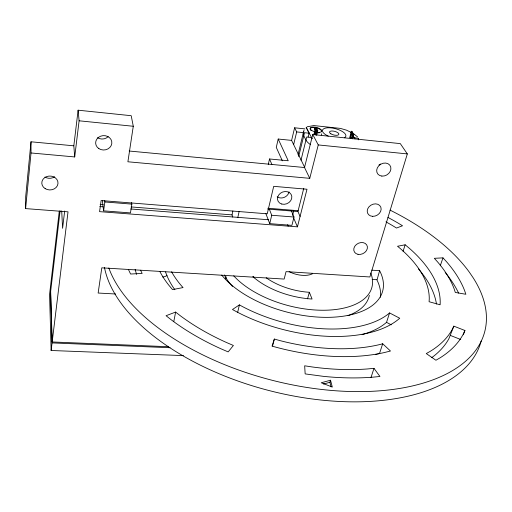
<?xml version="1.0" encoding="UTF-8"?>
<svg xmlns="http://www.w3.org/2000/svg" width="512" height="512" viewBox="0 0 512 512"><rect width="100%" height="100%" fill="white"/><g stroke="black" fill="none" stroke-linecap="round" stroke-linejoin="round"><path stroke-width="0.77" d="M168.634 346.733L52.173 341.965L68.019 211.834L25.6 208.602L25.69 196.678L31.008 141.792L73.818 145.818L74.707 156.941L31.027 152.966L31.008 141.792M25.6 208.602L31.027 152.966M59.296 211.072L49.568 294.387L51.136 350.496L183.424 355.61M60.096 210.886L50.56 292.205L52.058 342.912L51.136 350.496M64.659 211.04L62.592 228.301L61.696 210.912M73.818 145.818L78.112 110.195L131.206 115.706L133.28 126.266L127.898 161.779L309.76 178.336L318.253 144.928L312.755 134.534L400.301 143.616L407.322 153.914L369.869 276.973L286.054 271.629L284.16 279.066L101.805 267.827L98.138 293.037L115.654 293.997M74.707 156.941L79.11 120.8L78.112 110.195M131.584 202.566L131.846 204.122L130.464 212.915L103.597 210.848L104.858 201.971L104.659 200.416M173.811 321.453L175.629 312.077L180.384 315.795A165.306 84.973 14.7 0 0 226.739 342.618L233.389 345.472L228.166 351.904L220.992 348.813A176.89 91.066 14.7 0 1 171.155 319.738L166.067 315.712L175.629 312.077M300.077 216.435L297.933 211.539L303.757 188.307M232.742 217.062L232.026 214.88L232.864 211.002M237.805 217.549L239.11 211.578M268.294 164.371L269.53 158.976L288.224 160.762L278.214 139.034L291.603 140.397L304.762 167.552L129.146 151.021M237.632 312.486L239.386 304.89A105.786 54.054 14.7 0 0 389.574 312.934L399.731 318.24A117.152 59.917 14.7 0 1 232.474 309.517L239.386 304.89M278.214 139.034L276.282 147.379L282.336 160.838M291.187 210.451L293.997 217.024L291.904 225.37L269.722 223.654L271.718 215.251L269.421 209.408M291.603 140.397L294.611 127.795L304.928 128.877M293.638 144.595L296.685 131.923L294.611 127.795M298.048 154.554L304.038 130.035M298.662 156.557L304.506 132.723L309.082 133.197L306.17 127.328L312.064 138.573M300.992 160.205L306.714 137.011L311.328 137.485L312.013 138.79M308.134 137.018L309.133 132.979M292.557 215.418L293.658 211.008M312.755 134.534L304.518 167.507L309.76 178.336M314.598 128.339L315.904 131.386L314.598 128.339L315.955 128.486M316.704 135.072L317.805 130.707L316.077 127.526L315.616 127.475L313.984 133.99L314.445 134.035M316.243 135.021L317.344 130.662L315.616 127.475M317.261 131.526L317.37 131.098M297.434 226.848L306.989 189.248L273.702 186.33L267.245 213.811L101.126 200.55L99.571 211.648L297.434 226.848L293.773 218.278M272.563 346.01L274.355 339.053L279.91 340.589A135.411 69.376 14.7 0 0 380.832 344.282L382.682 343.763L390.47 351.021L384.333 352.557A146.874 75.341 14.7 0 1 272.781 346.317L272.051 346.099L274.355 339.053M350.822 132.256L346.458 130.15L340.435 128.403L313.741 125.568L307.085 126.81M352.627 138.797L353.798 134.49L351.872 131.315L351.424 131.264L349.69 137.696L350.138 137.747M350.906 134.886L351.872 131.315M307.558 298.835L309.344 292.262L307.725 292.166A47.104 23.987 14.7 0 1 275.45 283.283L272.621 281.805A47.104 23.987 14.7 0 1 266.195 277.779M352.179 138.746L353.35 134.438L351.424 131.264M354.278 137.677L358.669 138.355L358.259 139.84M331.085 386.835L329.907 382.278L330.522 380.23L321.216 382.765L332.301 387.059L330.522 380.23M380.365 297.28A87.187 45.222 14.7 0 0 376.998 280.064L379.603 270.682L371.77 270.163M403.078 251.302L405.158 244.794L409.184 248.16A146.874 75.341 14.7 0 1 440.134 304.442L440.096 304.787L429.082 301.722L429.254 299.066A135.411 69.376 14.7 0 0 398.682 247.2L397.517 246.266L405.158 244.794M362.112 334.611A105.21 54.637 14.7 0 0 386.534 322.342L389.574 312.934M370.989 377.574L373.984 368.339L367.424 368.96A165.306 84.973 14.7 0 1 311.93 366.918L304.659 365.798L305.158 373.901L323.43 376.352A176.89 91.066 14.7 0 0 372.89 377.171L379.942 376.467L373.984 368.339M382.682 343.763L379.533 353.472L377.683 353.997M440.25 265.811L442.982 257.862L434.323 258.31L437.318 261.613A165.306 84.973 14.7 0 1 454.182 288.986L455.315 292.454L465.862 294.272L464.589 290.566A176.89 91.066 14.7 0 0 446.208 261.376L442.982 257.862M431.686 357.67A164.39 85.882 14.7 0 0 448.922 338.637L453.837 326.15L464.928 330.496L463.334 334.79M464.928 330.496L463.373 333.894A176.89 91.066 14.7 0 1 440.154 357.792L435.93 360.243L426.266 353.574L430.246 351.328A165.306 84.973 14.7 0 0 452.326 329.299L453.837 326.15M323.469 384.045L329.907 382.278M52.058 342.912L170.054 347.718M372.134 279.418L376.813 279.718M100.134 204.493L103.315 204.742M131.123 206.931L232.026 214.88M99.782 206.56L102.97 206.81M130.835 208.986L268.582 219.763M104.858 201.971L131.846 204.122M271.718 215.251L293.997 217.024M267.891 208.237L298.112 210.701M267.725 209.088L297.933 211.539M79.11 120.8L133.28 126.266M318.253 144.928L407.322 153.914M296.685 131.923L303.84 132.672M317.344 130.662L317.805 130.707M353.35 134.438L353.798 134.49M450.445 335.456L460.736 339.507M289.126 271.597L290.566 272.326A17.933 9.126 14.7 0 0 312.525 273.722M386.534 322.342L391.238 324.826M354.086 134.074L357.574 136.922M350.88 132.045L352.39 134.547M353.146 135.802L355.014 138.899M353.088 136.013L353.843 137.267M379.603 270.682L379.795 271.027A87.667 44.736 14.7 0 1 350.387 314.899A87.667 44.736 14.7 0 1 253.658 299.52L249.626 297.363A87.667 44.736 14.7 0 1 221.728 275.085M140.582 270.227L142.144 273.434L130.573 274.029L128.627 269.901M269.53 158.976L271.885 164.467M287.571 224.704L288.16 226.138M309.344 292.262L312.07 299.014A58.349 29.728 14.7 0 1 268.627 287.219L265.491 285.523A58.349 29.728 14.7 0 1 252.819 276.57M265.754 213.344L269.722 223.654M102.368 200.614L103.597 210.848M50.669 291.29L52.173 341.965M253.261 276.672A7.686 4.077 13 0 1 254.15 277.779M225.971 276.685A7.757 4.141 12 0 1 225.594 278.797M167.034 275.245A7.917 4.262 9.7 0 1 162.701 277.018M380.691 164.051A7.328 6.093 -32 0 1 379.002 164.934M54.573 176.774A7.949 6.861 1.2 0 1 44.934 177.043M108.179 136.64A7.949 7.098 -2.7 0 1 97.523 137.683M289.018 191.789A7.283 6.17 -23.3 0 1 284.378 197.306A7.283 6.17 -23.3 0 1 277.197 196.813M481.158 341.056A194.438 101.984 14.8 0 1 290.381 395.392A194.438 101.984 14.8 0 1 104.467 267.475M108.838 268A195.533 100.922 14.7 0 0 347.744 391.424L358.899 391.616A195.533 100.922 14.7 0 0 473.03 277.581L469.382 272.237A195.533 100.922 14.7 0 0 390.003 210.093M387.949 217.44A176.89 91.066 14.7 0 1 397.798 222.912L402.522 225.76L396.525 228.038L392.09 225.35A165.306 84.973 14.7 0 0 385.965 221.869M159.994 271.75A146.874 75.341 14.7 0 0 169.011 285.434L172.538 289.6L183.046 287.571L181.99 286.426A135.411 69.376 14.7 0 1 171.59 271.795M370.746 272.96A76.371 38.944 14.7 0 1 340.768 308.73A76.371 38.944 14.7 0 1 257.709 293.773L253.984 291.699A76.371 38.944 14.7 0 1 233.741 275.84M369.338 295.373A75.955 39.366 14.7 0 1 348.038 315.59M232.499 286.451A75.955 39.366 14.7 0 1 224.371 274.925M376.954 354.182A134.662 70.118 14.7 0 1 375.482 354.541M174.848 289.715A134.662 70.118 14.7 0 1 165.555 271.923M418.502 269.011A146.061 76.147 14.7 0 1 436.467 304.051M136.627 274.381A164.39 85.882 14.7 0 1 135.136 269.344M445.197 272.448A175.904 92.032 14.7 0 1 458.605 293.075M344.403 137.779A12.07 4.704 14.3 0 0 341.325 130.912A12.07 4.704 14.3 0 0 325.939 127.994L324.064 128.576A12.07 4.704 14.3 0 0 328.25 136.102M352.461 133.862A2.413 0.826 -83.5 0 0 351.098 136.557L351.104 137.152A2.413 0.826 -83.5 0 0 351.654 138.515M352.666 136.928A2.413 0.826 -83.5 0 1 352.314 137.952M352.102 138.291A2.413 0.826 -83.5 0 1 351.872 138.483M303.827 131.878A19.994 7.917 14.1 0 0 303.763 135.75L305.965 140.058A20.154 8.045 14.2 0 0 310.336 144.512M321.331 134.957A12.038 4.736 14.4 0 1 321.766 133.798M316.768 132.262A5.971 2.33 13.9 0 1 310.419 127.866A5.971 2.33 13.9 0 1 319.885 128.768A5.971 2.33 13.9 0 1 318.24 132.403M316.134 134.675A2.438 0.749 -83.8 0 1 315.379 132.23A2.438 0.749 -83.8 0 1 316.666 130.202M316.813 132.851A2.438 0.749 -83.8 0 1 316.531 133.978M319.45 132.787A5.965 2.336 13.9 0 1 318.131 132.832M311.258 130.656A5.965 2.336 13.9 0 1 314.336 127.526A5.965 2.336 13.9 0 1 321.645 131.648M352.371 135.642L352.365 135.046A2.413 0.826 -83.5 0 0 351.482 133.798A2.413 0.826 -83.5 0 0 350.65 136.512L350.656 137.107A2.413 0.826 -83.5 0 0 351.539 138.362A2.413 0.826 -83.5 0 0 352.371 135.642M45.184 188.634A8.109 6.95 0.6 0 0 57.971 183.693A8.109 6.95 0.6 0 0 46.554 176.653A8.109 6.95 0.6 0 0 45.184 188.634M98.848 148.602A8.109 7.194 -3.3 0 0 111.789 143.603A8.109 7.194 -3.3 0 0 100.595 136.211A8.109 7.194 -3.3 0 0 98.848 148.602M381.85 176.09A7.469 6.163 -31.7 0 0 390.707 166.912A7.469 6.163 -31.7 0 0 378.822 165.728A7.469 6.163 -31.7 0 0 381.85 176.09M357.997 254.336A7.104 5.664 -26.4 0 0 367.373 246.65A7.104 5.664 -26.4 0 0 356.41 244.486A7.104 5.664 -26.4 0 0 357.997 254.336M281.786 204.051A7.36 6.208 -23.2 0 0 291.802 196.41A7.36 6.208 -23.2 0 0 280.371 193.274A7.36 6.208 -23.2 0 0 281.786 204.051M372.723 216.346A7.27 5.901 -28.9 0 0 380.813 207.162A7.27 5.901 -28.9 0 0 368.992 206.803A7.27 5.901 -28.9 0 0 372.723 216.346M330.874 133.824A4.826 1.882 14.3 0 0 338.726 134.637A4.826 1.882 14.3 0 0 332.954 131.034A4.826 1.882 14.3 0 0 330.874 133.824M316.07 133.92A2.438 0.749 -83.8 0 0 316.038 129.952A2.438 0.749 -83.8 0 0 314.867 133.12A2.438 0.749 -83.8 0 0 316.07 133.92"/></g></svg>
